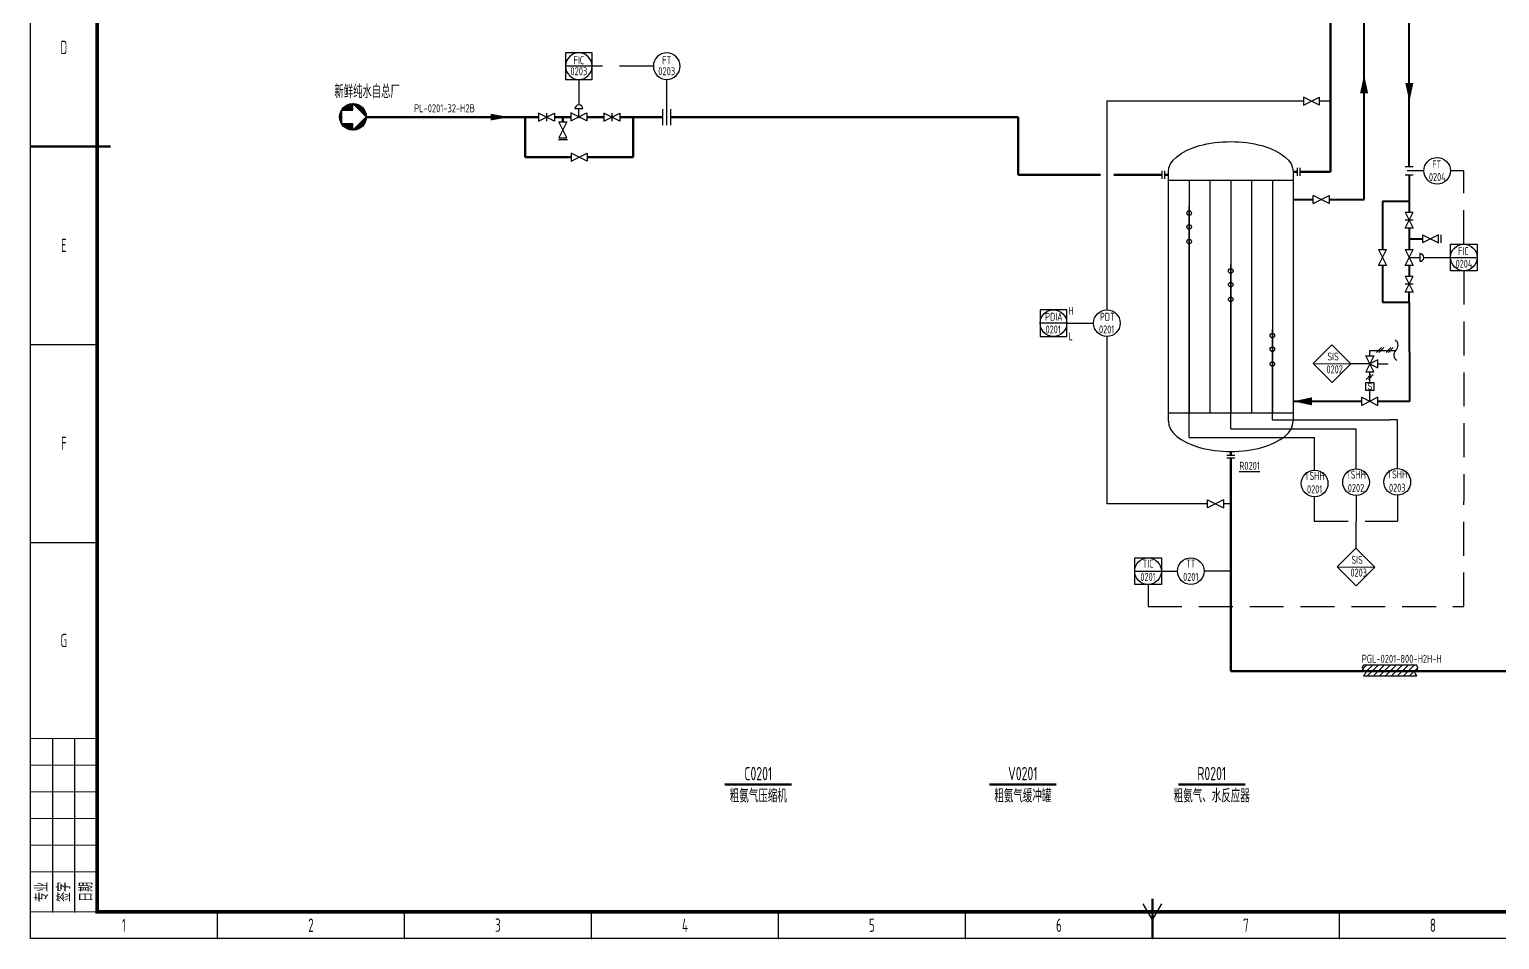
# Model space of a CAD drawing. Header units: millimetres. Extents: x 453 to 7190, y 523 to 4294.
# Drawn here: x 1143 to 1694, y 2111 to 2452 of the extents above; entities that cross this region are included whole.
import ezdxf
from ezdxf.enums import TextEntityAlignment as Align

# ---------------------------------------------------------------- set-up
doc = ezdxf.new("R2010")
doc.units = ezdxf.units.MM
doc.linetypes.add('DASHED', pattern=[19.05, 12.7, -6.35])
for name, color, linetype, lineweight in [('01-主物流线-粗实线', 134, 'Continuous', 80), ('01-文本 @ 1', 7, 'Continuous', 25), ('03-设备外轮廓线-细实线', 7, 'Continuous', 25), ('04-设备内部件-细实线', 170, 'Continuous', 25), ('05-图框与标题栏', 7, 'Continuous', 25), ('06-公用工程-中、低压蒸汽与凝水回管', 14, 'Continuous', 40), ('07-箭头', 7, 'Continuous', 25), ('08-进出物流标志', 7, 'Continuous', 25), ('09-文本', 7, 'Continuous', 25), ('09-阀门及管件', 102, 'Continuous', 25), ('1-主要物流线', 134, 'Continuous', 80), ('10-阀门', 102, 'Continuous', 25), ('11-管道组合号', 50, 'Continuous', 15), ('12-仪表', 190, 'Continuous', 25), ('12-信号线', 226, 'DASHED', 25), ('12-设备位号线', 7, 'Continuous', 80), ('13-电动气动信号线', 226, 'DASHED', 25), ('14-箭头', 7, 'Continuous', 25), ('15-仪表', 190, 'Continuous', 25), ('15-文本', 7, 'Continuous', 15), ('15-文本 @ 1', 7, 'Continuous', 15), ('16-阀门与管件', 102, 'Continuous', 25), ('A设备轮廓', 7, 'Continuous', 25)]:
    doc.layers.add(name, color=color, linetype=linetype, lineweight=lineweight)
doc.layers.add('TITLE', color=7, linetype='Continuous')
doc.styles.add('3-gbcbig', font='gbenor.shx', dxfattribs={"width": 0.7, "height": 3, "bigfont": 'gbcbig.shx'})
doc.styles.add('5-gbcbig', font='gbenor.shx', dxfattribs={"width": 0.7, "height": 5, "bigfont": 'gbcbig.shx'})
doc.styles.add('EQ55', font='gbenor.shx', dxfattribs={"width": 0.75, "height": 5, "bigfont": 'gbcbig.shx'})
doc.styles.get("Standard").update_dxf_attribs({"font": 'arial.ttf'})
doc.styles.add('头号烷家', font='gbenor.shx', dxfattribs={"width": 0.75, "height": 3, "bigfont": 'gbcbig.shx'})
doc.styles.add('工程字', font='gbenor.shx', dxfattribs={"bigfont": 'gbcbig.shx'})

# ---------------------------------------------------------------- blocks, each defined once
blk = doc.blocks.new('箭头')
at = {"layer": '07-箭头'}
blk.add_lwpolyline([(0, 0, 0, 2.5, 0), (-7, 0, 2.5, 2.5, 0)], format="xyseb", dxfattribs=at)
blk = doc.blocks.new('就地安装仪表')
at = {"layer": '12-仪表', "ltscale": 0.25}
blk.add_circle((0, -5), 5, dxfattribs=at)
at = {"layer": '15-文本', "style": '工程字', "width": 0.75}
blk.add_attdef('仪表名称', text='', height=3, dxfattribs=at).set_placement((0, -4.29), align=Align.CENTER)
blk.add_attdef('仪表编号', text='', height=3, dxfattribs=at).set_placement((0, -5.39), align=Align.TOP_CENTER)
blk = doc.blocks.new('*U168')
at = {"layer": '10-阀门'}
ref = blk.add_blockref('就地安装仪表', (1382.12, 2443.27), dxfattribs=dict(at, xscale=-1))
ref.add_attrib('仪表名称', 'FT', dxfattribs={"layer": '15-文本 @ 1', "height": 3, "style": '工程字', "width": 0.75}).set_placement((1382.12, 2438.98), align=Align.CENTER)
ref.add_attrib('仪表编号', '0203', dxfattribs={"layer": '15-文本 @ 1', "height": 3, "style": '工程字', "width": 0.75}).set_placement((1382.12, 2437.88), align=Align.TOP_CENTER)
blk = doc.blocks.new('DCS系统仪表')
at = {"layer": '12-仪表'}
for p, q in [((-5, 10), (5, 10)), ((-5, 0), (-5, 10)), ((5, 10), (5, 0)), ((-5, 5), (5, 5)), ((5, 0), (-5, 0))]:
    blk.add_line(p, q, dxfattribs=at)
at = {"layer": '12-仪表', "ltscale": 0.25}
blk.add_circle((0, 5), 5, dxfattribs=at)
at = {"layer": '15-文本', "style": '工程字', "width": 0.75}
blk.add_attdef('仪表名称', text='', height=3, dxfattribs=at).set_placement((0, 5.71), align=Align.CENTER)
blk.add_attdef('仪表编号', text='', height=3, dxfattribs=at).set_placement((0, 4.61), align=Align.TOP_CENTER)
blk = doc.blocks.new('*U169')
at = {"layer": '13-电动气动信号线'}
ref = blk.add_blockref('DCS系统仪表', (1349.19, 2433.27), dxfattribs=dict(at, xscale=-1))
ref.add_attrib('仪表名称', 'FIC', dxfattribs={"layer": '15-文本 @ 1', "height": 3, "style": '工程字', "width": 0.75}).set_placement((1349.19, 2438.98), align=Align.CENTER)
ref.add_attrib('仪表编号', '0203', dxfattribs={"layer": '15-文本 @ 1', "height": 3, "style": '工程字', "width": 0.75}).set_placement((1349.19, 2437.88), align=Align.TOP_CENTER)
blk = doc.blocks.new('管道组合号')
at = {"layer": '11-管道组合号', "style": '头号烷家', "width": 0.75}
blk.add_attdef('管道组合号', (-4.3, 3.13), '', height=3, dxfattribs=at)
blk = doc.blocks.new('reactor2')
for p, q in [((0, -32.88), (0, 27.12)), ((30, 27.12), (30, -32.88))]:
    blk.add_line(p, q)
at = {"extrusion": (0, 0, -1)}
blk.add_ellipse((15, 27.12), major_axis=(-15, 0), ratio=0.483333, start_param=0, end_param=3.141593, dxfattribs=at)
blk.add_ellipse((15, -32.88), major_axis=(-15, 0), ratio=0.483333, start_param=0, end_param=3.141593)
at = {"layer": '04-设备内部件-细实线'}
for p, q in [((0, 25.09), (30, 25.09)), ((5, 25.09), (5, -30.85)), ((10, 25.09), (10, -30.85)), ((15, 25.09), (15, -30.85)), ((20, 25.09), (20, -30.85)), ((25, 25.09), (25, -30.85)), ((0, -30.85), (30, -30.85))]:
    blk.add_line(p, q, dxfattribs=at)

msp = doc.modelspace()

# ---------------------------------------------------------------- hatches: boundary and pattern name
at = {"layer": '08-进出物流标志'}
h = msp.add_hatch(dxfattribs=at)
h.set_pattern_fill('ANSI31', color=256, scale=0.1)
h.set_pattern_definition([(45, (-1013.22582, 3000.5461), (-0.224506403, 0.224506403), [])])
h.paths.add_polyline_path([(1264.54, 2421.73), (1264.54, 2424.23, 0.267949), (1260.21, 2421.73)])
h.paths.add_polyline_path([(1260.21, 2421.73, 0.131652), (1259.54, 2419.23, 0.131652), (1260.21, 2416.73)])
h.paths.add_polyline_path([(1260.21, 2416.73, 0.267949), (1264.54, 2414.23), (1264.54, 2416.73)])
h.paths.add_polyline_path([(1264.54, 2414.23, 0.414214), (1269.54, 2419.23)])
h.paths.add_polyline_path([(1264.54, 2424.23), (1269.54, 2419.23, 0.414214)])
at = {"layer": 'A设备轮廓', "ltscale": 0.25}
h = msp.add_hatch(dxfattribs=at)
h.set_pattern_fill('ANSI31', color=256, scale=0.5, angle=180, style=0)
h.set_pattern_definition([(225, (3483.1415, 4871.8919), (1.122532, -1.122532), [])])
edge = h.paths.add_edge_path()
edge.add_spline(control_points=[(1643.23, 2213.64), (1642.94, 2213.11), (1642.34, 2212.01), (1644.61, 2211.13), (1643.68, 2210.13), (1643.23, 2209.64)], knot_values=[0, 0, 0, 0, 1.52304, 3.144702, 4.721047, 4.721047, 4.721047, 4.721047], degree=3, periodic=0)
edge.add_line((1643.23, 2209.64), (1663.23, 2209.64))
edge.add_spline(control_points=[(1663.23, 2209.64), (1662.87, 2210.13), (1662.13, 2211.14), (1664.01, 2212.19), (1663.47, 2213.19), (1663.23, 2213.64)], knot_values=[0, 0, 0, 0, 1.52304, 3.144702, 4.487312, 4.487312, 4.487312, 4.487312], degree=3, periodic=0)
edge.add_line((1663.23, 2213.64), (1643.23, 2213.64))

# ---------------------------------------------------------------- linework, layer by layer
for p, q in [((1567.63, 2399.03), (1567.63, 2396.03)), ((1568.63, 2399.03), (1568.63, 2396.03)), ((1570.13, 2397.53), (1568.63, 2397.53)), ((1616.91, 2398.67), (1618.41, 2398.67)), ((1618.41, 2400.17), (1618.41, 2397.17)), ((1619.41, 2400.17), (1619.41, 2397.17)), ((1595.02, 2292.31), (1592.02, 2292.31)), ((1593.52, 2293.81), (1593.52, 2292.31)), ((1595.02, 2291.31), (1592.02, 2291.31))]:
    msp.add_line(p, q)
at = {"layer": '01-主物流线-粗实线'}
for p, q in [((1630.93, 2398.67), (1630.93, 2472.84)), ((1269.53, 2419.16), (1334.07, 2419.16)), ((1337.03, 2419.18), (1337.1, 2419.18)), ((1340.07, 2419.18), (1346.19, 2419.18)), ((1349.09, 2419.18), (1349.3, 2419.18)), ((1352.19, 2419.18), (1358.59, 2419.18)), ((1361.56, 2419.18), (1361.63, 2419.18)), ((1364.59, 2419.18), (1380.62, 2419.18)), ((1383.62, 2419.16), (1513.83, 2419.16)), ((1513.83, 2419.16), (1513.83, 2397.53)), ((1513.83, 2397.53), (1544.73, 2397.53)), ((1549.73, 2397.53), (1567.63, 2397.53)), ((1570.13, 2397.53), (1568.63, 2397.53)), ((1616.91, 2398.67), (1618.41, 2398.67)), ((1619.41, 2398.67), (1630.93, 2398.67)), ((1593.52, 2293.81), (1593.52, 2292.31)), ((1593.52, 2291.31), (1593.52, 2211.43)), ((1593.52, 2211.43), (1712.13, 2211.43))]:
    msp.add_line(p, q, dxfattribs=at)
at = {"layer": '05-图框与标题栏'}
for p, q in [((1143.67, 2333.91), (1168.67, 2333.91)), ((1143.67, 2259.66), (1168.67, 2259.66)), ((1152, 2121.16), (1152, 2186.16)), ((1160.33, 2121.16), (1160.33, 2186.16)), ((1564.17, 2118.16), (1560.7, 2124.16)), ((1564.17, 2118.16), (1567.63, 2124.16)), ((1213.75, 2111.16), (1213.75, 2121.16)), ((1283.83, 2111.16), (1283.83, 2121.16)), ((1353.92, 2111.16), (1353.92, 2121.16)), ((1424, 2111.16), (1424, 2121.16)), ((1494.08, 2111.16), (1494.08, 2121.16)), ((1634.25, 2111.16), (1634.25, 2121.16))]:
    msp.add_line(p, q, dxfattribs=at)
at = {"layer": '05-图框与标题栏', "const_width": 1.4}
msp.add_lwpolyline([(1168.67, 2695.16), (1168.67, 2121.16), (1974.67, 2121.16), (1974.67, 2695.16)], close=True, dxfattribs=at)
at = {"layer": '05-图框与标题栏'}
for points, const_width in [([(1143.67, 2408.16), (1173.67, 2408.16)], 0.8), ([(1168.67, 2186.16), (1143.67, 2186.16)], 0.4), ([(1168.67, 2176.16), (1143.67, 2176.16)], 0.4), ([(1168.67, 2166.16), (1143.67, 2166.16)], 0.4), ([(1168.67, 2156.16), (1143.67, 2156.16)], 0.4), ([(1168.67, 2146.16), (1143.67, 2146.16)], 0.4), ([(1168.67, 2136.16), (1143.67, 2136.16)], 0.4), ([(1564.17, 2111.16), (1564.17, 2126.16)], 0.8), ([(1168.67, 2121.16), (1143.67, 2121.16)], 0.4)]:
    msp.add_lwpolyline(points, dxfattribs=dict(at, const_width=const_width))
for p in [(1152, 2121.16), (1160.33, 2121.16), (1213.75, 2111.16), (1283.83, 2111.16), (1353.92, 2111.16), (1424, 2111.16), (1494.08, 2111.16), (1564.17, 2111.16), (1634.25, 2111.16)]:
    msp.add_point(p, dxfattribs=at)
at = {"layer": '06-公用工程-中、低压蒸汽与凝水回管'}
for p, q in [((1643.5, 2388.22), (1643.5, 2620.69)), ((1660.36, 2400.53), (1660.36, 2615.11)), ((1660.36, 2397.53), (1660.36, 2383.54)), ((1616.91, 2388.22), (1624.39, 2388.22)), ((1630.55, 2388.22), (1643.5, 2388.22)), ((1660.36, 2387.54), (1650.36, 2387.54)), ((1650.36, 2387.54), (1650.36, 2369.54)), ((1660.36, 2377.54), (1660.36, 2369.54)), ((1660.36, 2373.54), (1665.36, 2373.54)), ((1650.36, 2363.54), (1650.36, 2349.74)), ((1660.36, 2363.54), (1660.36, 2359.54)), ((1660.36, 2349.74), (1660.36, 2353.54)), ((1650.36, 2349.74), (1660.36, 2349.74)), ((1660.36, 2349.74), (1660.45, 2312.59)), ((1642.66, 2312.59), (1616.91, 2312.59)), ((1660.45, 2312.59), (1648.66, 2312.59))]:
    msp.add_line(p, q, dxfattribs=at)
at = {"layer": '08-进出物流标志'}
for p, q in [((1260.21, 2421.73), (1260.21, 2416.73)), ((1260.21, 2421.73), (1264.54, 2421.73)), ((1264.54, 2424.23), (1269.54, 2419.23)), ((1264.54, 2421.73), (1264.54, 2424.23)), ((1269.54, 2419.23), (1264.54, 2414.23)), ((1260.21, 2416.73), (1264.54, 2416.73)), ((1264.54, 2414.23), (1264.54, 2416.73))]:
    msp.add_line(p, q, dxfattribs=at)
msp.add_circle((1264.54, 2419.23), 5, dxfattribs=at)
at = {"layer": '09-阀门及管件'}
for p, q in [((1645.66, 2331.7), (1655.32, 2331.7)), ((1649.97, 2332.74), (1648.14, 2330.9)), ((1650.84, 2332.74), (1649.01, 2330.9)), ((1653.54, 2332.74), (1651.72, 2330.9)), ((1654.41, 2332.74), (1652.59, 2330.9)), ((1648.66, 2326.7), (1652.57, 2326.7)), ((1646.08, 2322.62), (1644.25, 2320.78)), ((1646.95, 2322.62), (1645.12, 2320.78))]:
    msp.add_line(p, q, dxfattribs=at)
at = {"layer": '1-主要物流线'}
for p, q in [((1329.07, 2419.16), (1329.07, 2404.16)), ((1343.21, 2417.37), (1343.21, 2419.16)), ((1369.59, 2419.16), (1369.59, 2404.16)), ((1329.07, 2404.16), (1346.33, 2404.16)), ((1352.33, 2404.16), (1369.59, 2404.16))]:
    msp.add_line(p, q, dxfattribs=at)
at = {"layer": '10-阀门'}
for p, q in [((1340.07, 2417.66), (1334.07, 2420.66)), ((1334.07, 2420.66), (1334.07, 2417.66)), ((1334.07, 2417.66), (1340.07, 2420.66)), ((1337.07, 2420.66), (1337.07, 2417.66)), ((1340.07, 2420.66), (1340.07, 2417.66)), ((1352.19, 2417.73), (1346.19, 2420.73)), ((1346.19, 2420.73), (1346.19, 2417.73)), ((1346.19, 2417.73), (1352.19, 2420.73)), ((1350.69, 2422.23), (1347.69, 2422.23)), ((1349.19, 2419.23), (1349.19, 2422.23)), ((1352.19, 2420.73), (1352.19, 2417.73)), ((1358.59, 2417.66), (1364.59, 2420.66)), ((1364.59, 2417.66), (1358.59, 2420.66)), ((1358.59, 2420.66), (1358.59, 2417.66)), ((1361.59, 2420.66), (1361.59, 2417.66)), ((1364.59, 2420.66), (1364.59, 2417.66)), ((1344.71, 2417.37), (1341.71, 2411.37)), ((1344.71, 2411.37), (1341.71, 2417.37)), ((1341.71, 2417.37), (1344.71, 2417.37)), ((1341.71, 2411.37), (1344.71, 2411.37)), ((1346.33, 2402.66), (1352.33, 2405.66)), ((1352.33, 2402.66), (1346.33, 2405.66)), ((1346.33, 2405.66), (1346.33, 2402.66)), ((1352.33, 2405.66), (1352.33, 2402.66)), ((1645.66, 2329.7), (1645.66, 2331.7)), ((1645.66, 2319.7), (1645.66, 2323.7))]:
    msp.add_line(p, q, dxfattribs=at)
msp.add_arc((1349.19, 2422.23), 1.5, 0, 180, dxfattribs=at)
at = {"layer": '12-仪表'}
for p, q in [((1349.19, 2433.27), (1349.19, 2423.73)), ((1382.12, 2416.16), (1382.12, 2433.27)), ((1380.62, 2416.16), (1380.62, 2422.16)), ((1383.62, 2416.16), (1383.62, 2422.16))]:
    msp.add_line(p, q, dxfattribs=at)
at = {"layer": '12-信号线'}
for p, q in [((1665.86, 2366.54), (1675.86, 2366.54)), ((1680.86, 2361.54), (1680.86, 2275.16)), ((1645.66, 2326.7), (1638.54, 2326.7)), ((1624.82, 2276.78), (1624.82, 2267.7)), ((1640.52, 2277.29), (1640.52, 2267.7)), ((1656.03, 2277.37), (1656.03, 2267.7)), ((1624.82, 2267.7), (1656.03, 2267.7)), ((1640.42, 2267.7), (1640.42, 2257.58))]:
    msp.add_line(p, q, dxfattribs=at)
at = {"layer": '12-设备位号线'}
for p, q in [((1428.95, 2168.87), (1403.95, 2168.87)), ((1528.09, 2168.87), (1503.09, 2168.87)), ((1598.89, 2168.87), (1573.89, 2168.87))]:
    msp.add_line(p, q, dxfattribs=at)
at = {"layer": '13-电动气动信号线'}
for p, q in [((1377.12, 2438.27), (1354.19, 2438.27)), ((1680.86, 2399.03), (1675.86, 2399.03)), ((1680.86, 2371.54), (1680.86, 2399.03)), ((1680.86, 2235.66), (1680.86, 2275.16)), ((1567.51, 2248.91), (1573.52, 2248.92)), ((1562.51, 2243.91), (1562.51, 2235.66)), ((1562.51, 2235.66), (1680.86, 2235.66))]:
    msp.add_line(p, q, dxfattribs=at)
at = {"layer": '14-箭头'}
for points in [[(1643.5, 2435.14, 0, 3, 0), (1643.5, 2428.14, 3, 3, 0)], [(1660.45, 2424.93, 0, 3, 0), (1660.45, 2431.93, 3, 3, 0)], [(1616.91, 2312.59, 0, 3, 0), (1623.91, 2312.59, 3, 3, 0)]]:
    msp.add_lwpolyline(points, format="xyseb", dxfattribs=at)
at = {"layer": '15-仪表'}
for p, q in [((1620.8, 2425.17), (1547.09, 2425.17)), ((1547.09, 2425.17), (1547.09, 2346.8)), ((1630.93, 2425.17), (1626.8, 2425.17)), ((1665.86, 2399.03), (1661.11, 2399.03)), ((1577.93, 2299.08), (1577.93, 2385.62)), ((1675.86, 2366.54), (1675.86, 2371.54)), ((1675.86, 2371.54), (1685.86, 2371.54)), ((1685.86, 2371.54), (1685.86, 2361.54)), ((1593.52, 2302.22), (1593.52, 2363.93)), ((1675.86, 2361.54), (1675.86, 2366.54)), ((1675.86, 2366.54), (1685.86, 2366.54)), ((1685.86, 2361.54), (1675.86, 2361.54)), ((1532.05, 2346.9), (1522.05, 2346.9)), ((1522.05, 2346.9), (1522.05, 2336.9)), ((1532.05, 2341.9), (1522.05, 2341.9)), ((1532.05, 2341.9), (1532.05, 2346.9)), ((1532.05, 2336.9), (1532.05, 2341.9)), ((1532.05, 2341.9), (1542.09, 2341.9)), ((1522.05, 2336.9), (1532.05, 2336.9)), ((1547.09, 2336.9), (1547.09, 2274.1)), ((1609.11, 2305.6), (1609.11, 2339.7)), ((1624.4, 2326.77), (1631.43, 2333.81)), ((1624.4, 2326.77), (1631.43, 2333.81)), ((1631.43, 2333.81), (1638.54, 2326.7)), ((1631.43, 2333.81), (1638.54, 2326.7)), ((1631.5, 2319.66), (1624.4, 2326.77)), ((1624.4, 2326.77), (1638.54, 2326.7)), ((1631.5, 2319.66), (1624.4, 2326.77)), ((1624.4, 2326.77), (1638.54, 2326.7)), ((1638.54, 2326.7), (1631.5, 2319.66)), ((1638.54, 2326.7), (1631.5, 2319.66)), ((1609.11, 2305.6), (1653.25, 2305.6)), ((1656, 2305.6), (1653.25, 2305.6)), ((1656, 2287.37), (1656, 2305.6)), ((1577.93, 2299.08), (1624.96, 2299.08)), ((1593.52, 2302.22), (1640.52, 2302.22)), ((1624.96, 2286.78), (1624.96, 2299.08)), ((1640.51, 2287.29), (1640.52, 2302.22)), ((1584.86, 2274.1), (1547.09, 2274.1)), ((1593.52, 2274.1), (1590.86, 2274.1)), ((1557.51, 2248.91), (1557.51, 2253.91)), ((1557.51, 2253.91), (1567.51, 2253.91)), ((1567.51, 2253.91), (1567.51, 2243.91)), ((1633.39, 2250.54), (1640.42, 2257.58)), ((1633.39, 2250.54), (1640.42, 2257.58)), ((1640.42, 2257.58), (1647.53, 2250.47)), ((1640.42, 2257.58), (1647.53, 2250.47)), ((1557.51, 2243.91), (1557.51, 2248.91)), ((1557.51, 2248.91), (1567.51, 2248.91)), ((1593.52, 2248.93), (1583.52, 2248.93)), ((1640.49, 2243.43), (1633.39, 2250.54)), ((1633.39, 2250.54), (1647.53, 2250.47)), ((1640.49, 2243.43), (1633.39, 2250.54)), ((1633.39, 2250.54), (1647.53, 2250.47)), ((1647.53, 2250.47), (1640.49, 2243.43)), ((1647.53, 2250.47), (1640.49, 2243.43)), ((1567.51, 2243.91), (1557.51, 2243.91))]:
    msp.add_line(p, q, dxfattribs=at)
for centre, radius in [((1670.86, 2399.03), 5), ((1577.93, 2383.17), 0.859), ((1577.93, 2378.04), 0.859), ((1577.93, 2372.52), 0.859), ((1680.86, 2366.54), 5), ((1593.52, 2361.49), 0.859), ((1593.52, 2356.35), 0.859), ((1593.52, 2350.83), 0.859), ((1527.05, 2341.9), 5), ((1547.09, 2341.9), 5), ((1609.11, 2337.25), 0.859), ((1609.11, 2332.12), 0.859), ((1609.11, 2326.6), 0.859), ((1624.96, 2281.78), 5), ((1640.47, 2282.29), 5), ((1655.93, 2282.37), 5), ((1562.51, 2248.91), 5), ((1578.52, 2248.93), 5)]:
    msp.add_circle(centre, radius, dxfattribs=at)
at = {"layer": '16-阀门与管件'}
for p, q in [((1620.8, 2426.67), (1620.8, 2423.67)), ((1626.8, 2423.67), (1620.8, 2426.67)), ((1620.8, 2423.67), (1626.8, 2426.67)), ((1626.8, 2423.67), (1626.8, 2426.67)), ((1344.99, 2410.66), (1341.53, 2410.66)), ((1661.86, 2400.53), (1658.86, 2400.53)), ((1658.86, 2397.53), (1661.86, 2397.53)), ((1661.11, 2399.03), (1659.61, 2399.03)), ((1624.39, 2386.81), (1624.39, 2389.81)), ((1624.39, 2386.81), (1630.39, 2389.81)), ((1630.39, 2386.81), (1624.39, 2389.81)), ((1630.39, 2389.81), (1630.39, 2386.81)), ((1658.86, 2383.54), (1661.86, 2383.54)), ((1658.86, 2383.54), (1661.86, 2377.54)), ((1658.86, 2377.54), (1661.86, 2383.54)), ((1661.86, 2380.54), (1658.86, 2380.54)), ((1661.86, 2377.54), (1658.86, 2377.54)), ((1665.36, 2375.04), (1665.36, 2372.04)), ((1671.36, 2375.04), (1665.36, 2372.04)), ((1665.36, 2375.04), (1671.36, 2372.04)), ((1671.36, 2372.04), (1671.36, 2375.04)), ((1672.36, 2372.04), (1672.36, 2375.04)), ((1648.86, 2369.54), (1651.86, 2369.54)), ((1648.86, 2369.54), (1651.86, 2363.54)), ((1648.86, 2363.54), (1651.86, 2369.54)), ((1658.86, 2369.54), (1661.86, 2369.54)), ((1658.86, 2369.54), (1661.86, 2363.54)), ((1658.86, 2363.54), (1661.86, 2369.54)), ((1660.36, 2366.54), (1664.36, 2366.54)), ((1664.36, 2368.04), (1664.36, 2365.04)), ((1651.86, 2363.54), (1648.86, 2363.54)), ((1661.86, 2363.54), (1658.86, 2363.54)), ((1658.86, 2359.54), (1661.86, 2359.54)), ((1658.86, 2359.54), (1661.86, 2353.54)), ((1658.86, 2353.54), (1661.86, 2359.54)), ((1661.86, 2356.54), (1658.86, 2356.54)), ((1661.86, 2353.54), (1658.86, 2353.54)), ((1645.66, 2326.7), (1644.16, 2329.7)), ((1644.16, 2329.7), (1647.16, 2329.7)), ((1645.66, 2326.7), (1644.16, 2323.7)), ((1647.16, 2329.7), (1645.66, 2326.7)), ((1648.66, 2328.2), (1645.66, 2326.7)), ((1647.16, 2323.7), (1645.66, 2326.7)), ((1645.66, 2326.7), (1648.66, 2325.2)), ((1648.66, 2325.2), (1648.66, 2328.2)), ((1644.16, 2323.7), (1647.16, 2323.7)), ((1644.16, 2319.7), (1647.16, 2319.7)), ((1644.16, 2316.7), (1644.16, 2319.7)), ((1647.16, 2316.7), (1644.16, 2316.7)), ((1645.66, 2312.59), (1645.66, 2316.7)), ((1647.16, 2319.7), (1647.16, 2316.7)), ((1642.66, 2314.09), (1648.66, 2311.09)), ((1648.66, 2314.09), (1642.66, 2311.09)), ((1642.66, 2311.09), (1642.66, 2314.09)), ((1648.66, 2311.09), (1648.66, 2314.09)), ((1584.86, 2272.6), (1584.86, 2275.6)), ((1590.86, 2275.6), (1584.86, 2272.6)), ((1584.86, 2275.6), (1590.86, 2272.6)), ((1590.86, 2275.6), (1590.86, 2272.6))]:
    msp.add_line(p, q, dxfattribs=at)
for centre, radius, start, end in [((1664.36, 2366.54), 1.5, 270, 90), ((1657.18, 2329.98), 2.53, 136.0006, 236.0006), ((1653.7, 2333.64), 2.53, 311.0006, 51.0006)]:
    msp.add_arc(centre, radius, start, end, dxfattribs=at)
at = {"layer": 'A设备轮廓', "ltscale": 0.25}
for p, q in [((1663.23, 2213.64), (1643.23, 2213.64)), ((1643.23, 2209.64), (1663.23, 2209.64))]:
    msp.add_line(p, q, dxfattribs=at)
for points in [[(1643.23, 2213.64), (1642.85, 2212.16), (1644, 2211.02), (1643.23, 2209.64)], [(1663.23, 2209.64), (1662.63, 2211.04), (1663.6, 2212.35), (1663.23, 2213.64)]]:
    msp.add_spline(points, degree=3, dxfattribs=at)
at = {"layer": 'TITLE'}
for p, q in [((1143.67, 2111.16), (1143.67, 2705.16)), ((1984.67, 2111.16), (1143.67, 2111.16))]:
    msp.add_line(p, q, dxfattribs=at)
msp.add_lwpolyline([(1143.67, 2705.16), (1984.67, 2705.16), (1984.67, 2111.16), (1143.67, 2111.16)], close=True, dxfattribs=at)

# ---------------------------------------------------------------- block references
at = {"layer": '01-主物流线-粗实线'}
for name in ['*U169', '*U168']:
    msp.add_blockref(name, (0, 0), dxfattribs=at)
at = {"layer": '03-设备外轮廓线-细实线', "xscale": 1.559259727356886, "yscale": 1.559259727356886, "zscale": 1.559259727356886}
msp.add_blockref('reactor2', (1570.13, 2356.38), dxfattribs=at)
at = {"layer": '07-箭头', "xscale": -1, "rotation": 180}
msp.add_blockref('箭头', (1323.17, 2419.16), dxfattribs=at)
at = {"layer": '11-管道组合号'}
for p, values in [((1291.76, 2417.85), {'管道组合号': 'PL-0201-32-H2B'}), ((1646.93, 2211.42), {'管道组合号': 'PGL-0201-800-H2H-H'})]:
    msp.add_blockref('管道组合号', p, dxfattribs=at).add_auto_attribs(values)

# ---------------------------------------------------------------- texts
at = {"char_height": 3, "style": '3-gbcbig'}
for s, insert, width, attachment_point in [('{\\C0;FT}', (1670.7, 2401.42), 10, 5), ('{\\C0;0204}', (1670.93, 2396.68), 10, 5), ('{\\C0;FIC}', (1680.7, 2368.93), 10, 5), ('{\\C0;0204}', (1680.93, 2364.18), 10, 5), ('H', (1534.6, 2348.04), 6.4536, 3), ('{\\C0;PDIA}', (1527.21, 2344.29), 10, 5), ('{\\C0;PDT}', (1547.24, 2344.29), 10, 5), ('{\\C0;0201}', (1526.98, 2339.55), 10, 5), ('L', (1534.36, 2338.49), 6.4536, 3), ('{\\C0;0201}', (1547.01, 2339.55), 10, 5)]:
    msp.add_mtext(s, dxfattribs=dict(at, insert=insert, width=width, attachment_point=attachment_point))
at = {"layer": '01-文本 @ 1', "insert": (1600.59, 2288.42), "char_height": 3, "attachment_point": 5, "style": 'EQ55'}
msp.add_mtext_dynamic_manual_height_columns('{\\LR0201}', width=28.0799, gutter_width=25, heights=[2.5], dxfattribs=at)
at = {"layer": '05-图框与标题栏', "char_height": 5, "attachment_point": 5, "style": '5-gbcbig'}
for s, width, insert in [('D', 25, (1156.17, 2445.28)), ('E', 25, (1156.17, 2371.03)), ('F', 25, (1156.17, 2296.78)), ('G', 25, (1156.17, 2222.91)), ('1', 70.0833, (1178.71, 2116.16)), ('2', 70.0833, (1248.79, 2116.16)), ('3', 70.0833, (1318.87, 2116.16)), ('4', 70.0833, (1388.96, 2116.16)), ('5', 70.0833, (1459.04, 2116.16)), ('6', 70.0833, (1529.12, 2116.16)), ('7', 70.0833, (1599.21, 2116.16)), ('8', 70.0833, (1669.29, 2116.16))]:
    msp.add_mtext_dynamic_manual_height_columns(s, width=width, gutter_width=25, heights=[0], dxfattribs=dict(at, insert=insert))
at = {"layer": '05-图框与标题栏', "char_height": 5, "attachment_point": 5, "rotation": 90, "style": '工程字'}
for s, insert in [('专业', (1147.83, 2128.66)), ('签字', (1156.17, 2128.66)), ('日期', (1164.5, 2128.66))]:
    msp.add_mtext_dynamic_manual_height_columns(s, width=8.3333, gutter_width=25, heights=[0], dxfattribs=dict(at, insert=insert))
at = {"layer": '09-文本', "char_height": 5, "style": '5-gbcbig'}
for s, width, gutter_width, insert, attachment_point in [('\\pi8.43095;新鲜纯水自总厂', 31.531, 15, (1249.15, 2431.26), 1), ('{\\W0.75;C0201}\\P{\\A1;\\W0.75;粗氨气压缩机}', 59.0038, 12.5, (1416.45, 2168.84), 5), ('{\\W0.75;V0201}\\P{\\A1;\\W0.75;粗氨气缓冲罐}', 59.0038, 12.5, (1515.59, 2168.84), 5), ('{\\W0.75;R0201}\\P{\\A1;\\W0.75;粗氨气、水反应器}', 59.0038, 12.5, (1586.39, 2168.84), 5)]:
    msp.add_mtext_dynamic_manual_height_columns(s, width=width, gutter_width=gutter_width, heights=[0], dxfattribs=dict(at, insert=insert, attachment_point=attachment_point))
at = {"layer": '15-仪表', "color": 0, "style": '3-gbcbig', "width": 0.7}
for s, p in [('SIS', (1629.76, 2327.9)), ('SIS', (1629.76, 2327.9)), ('0202', (1629.4, 2323.1)), ('SIS', (1638.75, 2251.67)), ('SIS', (1638.75, 2251.67)), ('0203', (1638.39, 2246.87))]:
    msp.add_text(s, height=3, dxfattribs=at).set_placement(p)
at = {"layer": '15-仪表', "ltscale": 10, "char_height": 3, "width": 10, "attachment_point": 5, "style": '3-gbcbig'}
for s, insert in [('{\\C0;TSHH\\P0203}', (1655.93, 2282.69)), ('{\\C0;TSHH\\P0201}', (1624.96, 2282.1)), ('{\\C0;TSHH\\P0202}', (1640.46, 2282.62)), ('{\\C0;TIC\\P0201}', (1562.52, 2249.24)), ('{\\C0;TT\\P0201}', (1578.52, 2249.26))]:
    msp.add_mtext(s, dxfattribs=dict(at, insert=insert))
at = {"layer": '16-阀门与管件', "color": 3, "insert": (1645.66, 2318.2), "char_height": 2.5, "width": 3, "attachment_point": 5}
msp.add_mtext('{\\W0.7;S}', dxfattribs=at)

doc.saveas('drawing.dxf')
